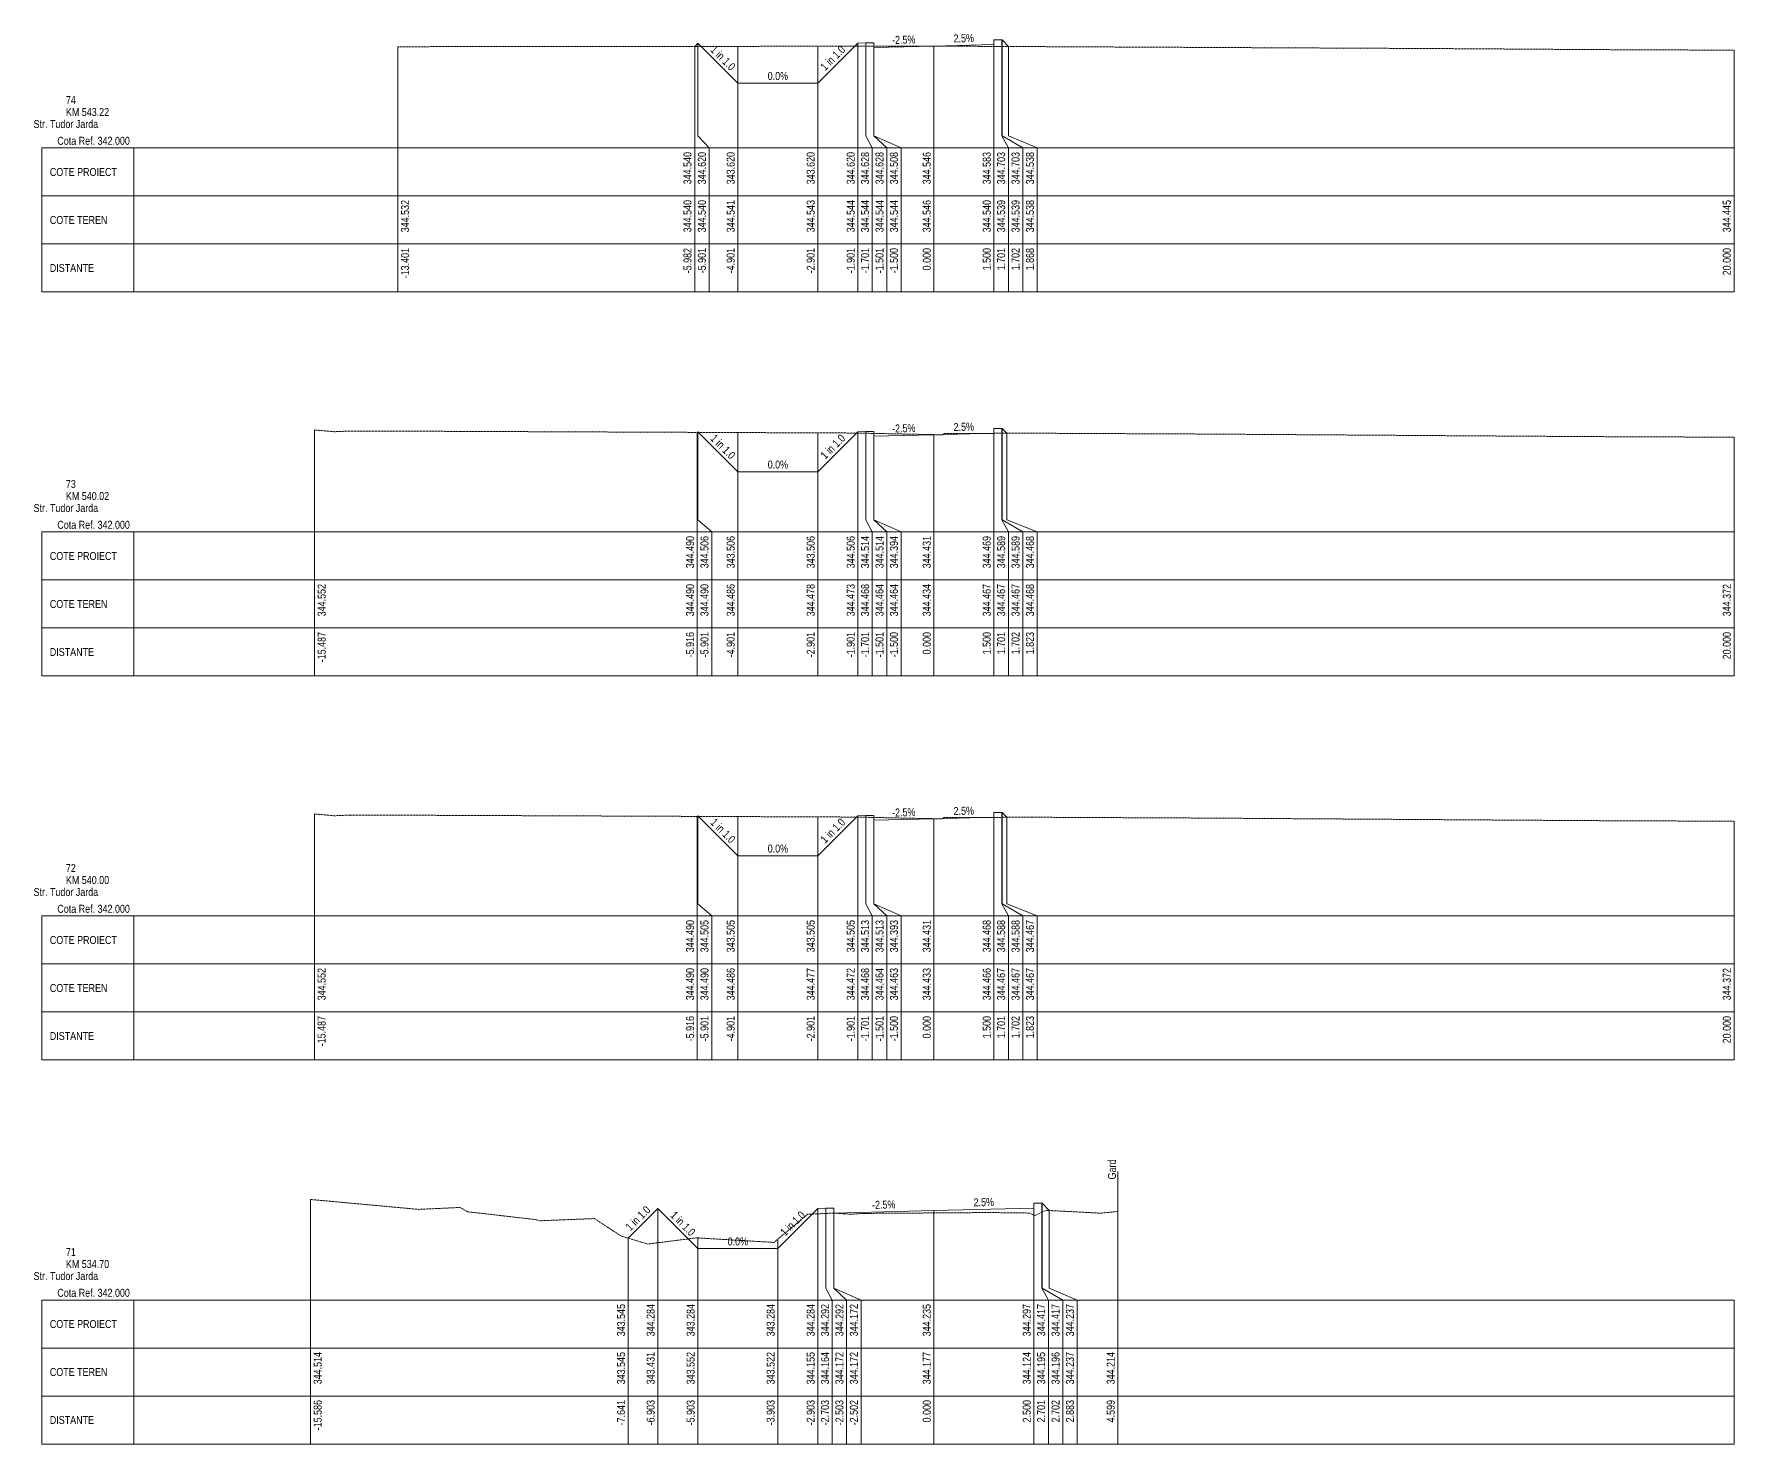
# Paper-space layout 'Str. Tudor Jarda-XS-1' of a CAD drawing. Extents: x 5 to 860, y 10 to 5944.
# Drawn here: x 435 to 860, y 778 to 1130.5 of the extents above; entities that cross this region are included whole.
import ezdxf
from ezdxf.enums import TextEntityAlignment as Align

# ---------------------------------------------------------------- set-up
doc = ezdxf.new("R2010")
doc.units = 0
doc.linetypes.add('DASHED2', pattern=[0.375, 0.25, -0.125])
doc.layers.add('ARD-No Plot', color=1, linetype='Continuous', lineweight=0, plot=False)
for name, color, linetype, lineweight in [('DESIGN-TEXT', 7, 'Continuous', 0), ('EXISTING-TEXT', 7, 'Continuous', 0), ('LINES', 7, 'Continuous', 0), ('Text', 7, 'Continuous', 0), ('X-RL', 7, 'Continuous', 0), ('XPLOT-DESIGN', 5, 'Continuous', 0), ('XPLOT-EXISTING', 3, 'DASHED2', 0), ('XPLOT-GRADE', 7, 'Continuous', 0), ('XPLOT-KM', 7, 'Continuous', 0), ('XPLOT-TITLE', 7, 'Continuous', 0)]:
    doc.layers.add(name, color=color, linetype=linetype, lineweight=lineweight)
doc.styles.add('Arial', font='arial.ttf', dxfattribs={"width": 0.8})

psp = doc.layouts.new('Str. Tudor Jarda-XS-1')

# ---------------------------------------------------------------- linework, layer by layer
at = {"layer": 'LINES'}
for p, q in [((525.992, 1105), (525.992, 1127.324)), ((525.992, 1105), (525.992, 1127.324)), ((600.185, 1105), (600.185, 1127.399)), ((600.185, 1105), (600.185, 1127.399)), ((600.185, 1105), (600.185, 1127.399)), ((600.99, 1105), (600.99, 1128.204)), ((600.99, 1105), (600.99, 1128.204)), ((600.99, 1105), (600.99, 1128.204)), ((610.99, 1105), (610.99, 1127.41)), ((610.99, 1105), (610.99, 1127.41)), ((610.99, 1105), (610.99, 1127.41)), ((630.99, 1105), (630.99, 1127.43)), ((630.99, 1105), (630.99, 1127.43)), ((630.99, 1105), (630.99, 1127.43)), ((640.99, 1105), (640.99, 1128.204)), ((640.99, 1105), (640.99, 1128.204)), ((640.99, 1105), (640.99, 1128.204)), ((642.99, 1105), (642.99, 1128.284)), ((642.99, 1105), (642.99, 1128.284)), ((642.99, 1105), (642.99, 1128.284)), ((644.99, 1105), (644.99, 1128.284)), ((644.99, 1105), (644.99, 1128.284)), ((644.99, 1105), (644.99, 1128.284)), ((645, 1105), (645, 1127.444)), ((645, 1105), (645, 1127.444)), ((645, 1105), (645, 1127.444)), ((660, 1105), (660, 1127.459)), ((660, 1105), (660, 1127.459)), ((660, 1105), (660, 1127.459)), ((675, 1105), (675, 1127.834)), ((675, 1105), (675, 1127.834)), ((675, 1105), (675, 1127.834)), ((677.01, 1105), (677.01, 1129.034)), ((677.01, 1105), (677.01, 1129.034)), ((677.01, 1105), (677.01, 1129.034)), ((677.02, 1105), (677.02, 1129.034)), ((677.02, 1105), (677.02, 1129.034)), ((677.02, 1105), (677.02, 1129.034)), ((678.677, 1105), (678.677, 1127.377)), ((678.677, 1105), (678.677, 1127.377)), ((678.677, 1105), (678.677, 1127.377)), ((860, 1105), (860, 1126.451)), ((860, 1105), (860, 1126.451)), ((525.992, 1102), (525.992, 1105)), ((525.992, 1102), (525.992, 1105)), ((600.185, 1102), (600.185, 1105)), ((600.185, 1102), (600.185, 1105)), ((600.185, 1102), (600.185, 1105)), ((603.785, 1102), (600.99, 1105)), ((603.785, 1102), (600.99, 1105)), ((603.785, 1102), (600.99, 1105)), ((610.99, 1102), (610.99, 1105)), ((610.99, 1102), (610.99, 1105)), ((610.99, 1102), (610.99, 1105)), ((630.99, 1102), (630.99, 1105)), ((630.99, 1102), (630.99, 1105)), ((630.99, 1102), (630.99, 1105)), ((640.99, 1102), (640.99, 1105)), ((640.99, 1102), (640.99, 1105)), ((640.99, 1102), (640.99, 1105)), ((644.59, 1102), (642.99, 1105)), ((644.59, 1102), (642.99, 1105)), ((644.59, 1102), (642.99, 1105)), ((648.19, 1102), (644.99, 1105)), ((648.19, 1102), (644.99, 1105)), ((648.19, 1102), (644.99, 1105)), ((651.79, 1102), (645, 1105)), ((651.79, 1102), (645, 1105)), ((651.79, 1102), (645, 1105)), ((660, 1102), (660, 1105)), ((660, 1102), (660, 1105)), ((660, 1102), (660, 1105)), ((675, 1102), (675, 1105)), ((675, 1102), (675, 1105)), ((675, 1102), (675, 1105)), ((678.6, 1102), (677.01, 1105)), ((678.6, 1102), (677.01, 1105)), ((678.6, 1102), (677.01, 1105)), ((682.2, 1102), (677.02, 1105)), ((682.2, 1102), (677.02, 1105)), ((682.2, 1102), (677.02, 1105)), ((685.8, 1102), (678.677, 1105)), ((685.8, 1102), (678.677, 1105)), ((685.8, 1102), (678.677, 1105)), ((860, 1102), (860, 1105)), ((860, 1102), (860, 1105)), ((436.982, 1090), (436.982, 1102)), ((436.982, 1102), (460, 1102)), ((460, 1066), (460, 1102)), ((460, 1102), (860, 1102)), ((525.992, 1066), (525.992, 1102)), ((525.992, 1066), (525.992, 1102)), ((600.185, 1066), (600.185, 1102)), ((600.185, 1066), (600.185, 1102)), ((600.185, 1066), (600.185, 1102)), ((603.785, 1066), (603.785, 1102)), ((603.785, 1066), (603.785, 1102)), ((603.785, 1066), (603.785, 1102)), ((610.99, 1066), (610.99, 1102)), ((610.99, 1066), (610.99, 1102)), ((610.99, 1066), (610.99, 1102)), ((630.99, 1066), (630.99, 1102)), ((630.99, 1066), (630.99, 1102)), ((630.99, 1066), (630.99, 1102)), ((640.99, 1066), (640.99, 1102)), ((640.99, 1066), (640.99, 1102)), ((640.99, 1066), (640.99, 1102)), ((644.59, 1066), (644.59, 1102)), ((644.59, 1066), (644.59, 1102)), ((644.59, 1066), (644.59, 1102)), ((648.19, 1066), (648.19, 1102)), ((648.19, 1066), (648.19, 1102)), ((648.19, 1066), (648.19, 1102)), ((651.79, 1066), (651.79, 1102)), ((651.79, 1066), (651.79, 1102)), ((651.79, 1066), (651.79, 1102)), ((660, 1066), (660, 1102)), ((660, 1066), (660, 1102)), ((660, 1066), (660, 1102)), ((675, 1066), (675, 1102)), ((675, 1066), (675, 1102)), ((675, 1066), (675, 1102)), ((678.6, 1066), (678.6, 1102)), ((678.6, 1066), (678.6, 1102)), ((678.6, 1066), (678.6, 1102)), ((682.2, 1066), (682.2, 1102)), ((682.2, 1066), (682.2, 1102)), ((682.2, 1066), (682.2, 1102)), ((685.8, 1066), (685.8, 1102)), ((685.8, 1066), (685.8, 1102)), ((685.8, 1066), (685.8, 1102)), ((860, 1066), (860, 1102)), ((860, 1066), (860, 1102)), ((860, 1066), (860, 1102)), ((436.982, 1078), (436.982, 1090)), ((436.982, 1090), (460, 1090)), ((460, 1090), (436.982, 1090)), ((460, 1090), (860, 1090)), ((436.982, 1066), (436.982, 1078)), ((436.982, 1078), (460, 1078)), ((460, 1078), (436.982, 1078)), ((460, 1078), (860, 1078)), ((460, 1066), (436.982, 1066)), ((460, 1066), (860, 1066)), ((505.134, 1009), (505.134, 1031.518)), ((505.134, 1009), (505.134, 1031.518)), ((600.836, 1009), (600.836, 1030.905)), ((600.836, 1009), (600.836, 1030.905)), ((600.836, 1009), (600.836, 1030.905)), ((600.99, 1009), (600.99, 1031.059)), ((600.99, 1009), (600.99, 1031.059)), ((600.99, 1009), (600.99, 1031.059)), ((610.99, 1009), (610.99, 1030.862)), ((610.99, 1009), (610.99, 1030.862)), ((610.99, 1009), (610.99, 1030.862)), ((630.99, 1009), (630.99, 1030.779)), ((630.99, 1009), (630.99, 1030.779)), ((630.99, 1009), (630.99, 1030.779)), ((640.99, 1009), (640.99, 1031.059)), ((640.99, 1009), (640.99, 1031.059)), ((640.99, 1009), (640.99, 1031.059)), ((642.99, 1009), (642.99, 1031.139)), ((642.99, 1009), (642.99, 1031.139)), ((642.99, 1009), (642.99, 1031.139)), ((644.99, 1009), (644.99, 1031.139)), ((644.99, 1009), (644.99, 1031.139)), ((644.99, 1009), (644.99, 1031.139)), ((645, 1009), (645, 1030.644)), ((645, 1009), (645, 1030.644)), ((645, 1009), (645, 1030.644)), ((660, 1009), (660, 1030.337)), ((660, 1009), (660, 1030.337)), ((660, 1009), (660, 1030.337)), ((675, 1009), (675, 1030.689)), ((675, 1009), (675, 1030.689)), ((675, 1009), (675, 1030.689)), ((677.01, 1009), (677.01, 1031.889)), ((677.01, 1009), (677.01, 1031.889)), ((677.01, 1009), (677.01, 1031.889)), ((677.02, 1009), (677.02, 1031.889)), ((677.02, 1009), (677.02, 1031.889)), ((677.02, 1009), (677.02, 1031.889)), ((678.232, 1009), (678.232, 1030.677)), ((678.232, 1009), (678.232, 1030.677)), ((678.232, 1009), (678.232, 1030.677)), ((860, 1009), (860, 1029.718)), ((860, 1009), (860, 1029.718)), ((505.134, 1006), (505.134, 1009)), ((505.134, 1006), (505.134, 1009)), ((600.836, 1006), (600.836, 1009)), ((600.836, 1006), (600.836, 1009)), ((600.836, 1006), (600.836, 1009)), ((604.436, 1006), (600.99, 1009)), ((604.436, 1006), (600.99, 1009)), ((604.436, 1006), (600.99, 1009)), ((610.99, 1006), (610.99, 1009)), ((610.99, 1006), (610.99, 1009)), ((610.99, 1006), (610.99, 1009)), ((630.99, 1006), (630.99, 1009)), ((630.99, 1006), (630.99, 1009)), ((630.99, 1006), (630.99, 1009)), ((640.99, 1006), (640.99, 1009)), ((640.99, 1006), (640.99, 1009)), ((640.99, 1006), (640.99, 1009)), ((644.59, 1006), (642.99, 1009)), ((644.59, 1006), (642.99, 1009)), ((644.59, 1006), (642.99, 1009)), ((648.19, 1006), (644.99, 1009)), ((648.19, 1006), (644.99, 1009)), ((648.19, 1006), (644.99, 1009)), ((651.79, 1006), (645, 1009)), ((651.79, 1006), (645, 1009)), ((651.79, 1006), (645, 1009)), ((660, 1006), (660, 1009)), ((660, 1006), (660, 1009)), ((660, 1006), (660, 1009)), ((675, 1006), (675, 1009)), ((675, 1006), (675, 1009)), ((675, 1006), (675, 1009)), ((678.6, 1006), (677.01, 1009)), ((678.6, 1006), (677.01, 1009)), ((678.6, 1006), (677.01, 1009)), ((682.2, 1006), (677.02, 1009)), ((682.2, 1006), (677.02, 1009)), ((682.2, 1006), (677.02, 1009)), ((685.8, 1006), (678.232, 1009)), ((685.8, 1006), (678.232, 1009)), ((685.8, 1006), (678.232, 1009)), ((860, 1006), (860, 1009)), ((860, 1006), (860, 1009)), ((436.982, 994), (436.982, 1006)), ((436.982, 1006), (460, 1006)), ((460, 970), (460, 1006)), ((460, 1006), (860, 1006)), ((505.134, 970), (505.134, 1006)), ((505.134, 970), (505.134, 1006)), ((600.836, 970), (600.836, 1006)), ((600.836, 970), (600.836, 1006)), ((600.836, 970), (600.836, 1006)), ((604.436, 970), (604.436, 1006)), ((604.436, 970), (604.436, 1006)), ((604.436, 970), (604.436, 1006)), ((610.99, 970), (610.99, 1006)), ((610.99, 970), (610.99, 1006)), ((610.99, 970), (610.99, 1006)), ((630.99, 970), (630.99, 1006)), ((630.99, 970), (630.99, 1006)), ((630.99, 970), (630.99, 1006)), ((640.99, 970), (640.99, 1006)), ((640.99, 970), (640.99, 1006)), ((640.99, 970), (640.99, 1006)), ((644.59, 970), (644.59, 1006)), ((644.59, 970), (644.59, 1006)), ((644.59, 970), (644.59, 1006)), ((648.19, 970), (648.19, 1006)), ((648.19, 970), (648.19, 1006)), ((648.19, 970), (648.19, 1006)), ((651.79, 970), (651.79, 1006)), ((651.79, 970), (651.79, 1006)), ((651.79, 970), (651.79, 1006)), ((660, 970), (660, 1006)), ((660, 970), (660, 1006)), ((660, 970), (660, 1006)), ((675, 970), (675, 1006)), ((675, 970), (675, 1006)), ((675, 970), (675, 1006)), ((678.6, 970), (678.6, 1006)), ((678.6, 970), (678.6, 1006)), ((678.6, 970), (678.6, 1006)), ((682.2, 970), (682.2, 1006)), ((682.2, 970), (682.2, 1006)), ((682.2, 970), (682.2, 1006)), ((685.8, 970), (685.8, 1006)), ((685.8, 970), (685.8, 1006)), ((685.8, 970), (685.8, 1006)), ((860, 970), (860, 1006)), ((860, 970), (860, 1006)), ((860, 970), (860, 1006)), ((436.982, 982), (436.982, 994)), ((436.982, 994), (460, 994)), ((460, 994), (436.982, 994)), ((460, 994), (860, 994)), ((436.982, 970), (436.982, 982)), ((436.982, 982), (460, 982)), ((460, 982), (436.982, 982)), ((460, 982), (860, 982)), ((460, 970), (436.982, 970)), ((460, 970), (860, 970)), ((505.13, 913), (505.13, 935.517)), ((505.13, 913), (505.13, 935.517)), ((600.99, 913), (600.99, 935.051)), ((600.99, 913), (600.99, 935.051)), ((600.99, 913), (600.99, 935.051)), ((640.99, 913), (640.99, 935.051)), ((640.99, 913), (640.99, 935.051)), ((640.99, 913), (640.99, 935.051)), ((642.99, 913), (642.99, 935.131)), ((642.99, 913), (642.99, 935.131)), ((642.99, 913), (642.99, 935.131)), ((644.99, 913), (644.99, 935.131)), ((644.99, 913), (644.99, 935.131)), ((644.99, 913), (644.99, 935.131)), ((677.01, 913), (677.01, 935.881)), ((677.01, 913), (677.01, 935.881)), ((677.01, 913), (677.01, 935.881)), ((677.02, 913), (677.02, 935.881)), ((677.02, 913), (677.02, 935.881)), ((677.02, 913), (677.02, 935.881)), ((600.838, 913), (600.838, 934.899)), ((600.838, 913), (600.838, 934.899)), ((600.838, 913), (600.838, 934.899)), ((610.99, 913), (610.99, 934.857)), ((610.99, 913), (610.99, 934.857)), ((610.99, 913), (610.99, 934.857)), ((630.99, 913), (630.99, 934.773)), ((630.99, 913), (630.99, 934.773)), ((630.99, 913), (630.99, 934.773)), ((645, 913), (645, 934.635)), ((645, 913), (645, 934.635)), ((645, 913), (645, 934.635)), ((660, 913), (660, 934.328)), ((660, 913), (660, 934.328)), ((660, 913), (660, 934.328)), ((675, 913), (675, 934.681)), ((675, 913), (675, 934.681)), ((675, 913), (675, 934.681)), ((678.23, 913), (678.23, 934.671)), ((678.23, 913), (678.23, 934.671)), ((678.23, 913), (678.23, 934.671)), ((860, 913), (860, 933.72)), ((860, 913), (860, 933.72)), ((436.982, 898), (436.982, 910)), ((436.982, 910), (460, 910)), ((460, 874), (460, 910)), ((460, 910), (860, 910)), ((505.13, 910), (505.13, 913)), ((505.13, 910), (505.13, 913)), ((505.13, 874), (505.13, 910)), ((505.13, 874), (505.13, 910)), ((600.838, 910), (600.838, 913)), ((600.838, 910), (600.838, 913)), ((600.838, 910), (600.838, 913)), ((600.838, 874), (600.838, 910)), ((600.838, 874), (600.838, 910)), ((600.838, 874), (600.838, 910)), ((604.438, 910), (600.99, 913)), ((604.438, 910), (600.99, 913)), ((604.438, 910), (600.99, 913)), ((604.438, 874), (604.438, 910)), ((604.438, 874), (604.438, 910)), ((604.438, 874), (604.438, 910)), ((610.99, 910), (610.99, 913)), ((610.99, 910), (610.99, 913)), ((610.99, 910), (610.99, 913)), ((610.99, 874), (610.99, 910)), ((610.99, 874), (610.99, 910)), ((610.99, 874), (610.99, 910)), ((630.99, 910), (630.99, 913)), ((630.99, 910), (630.99, 913)), ((630.99, 910), (630.99, 913)), ((630.99, 874), (630.99, 910)), ((630.99, 874), (630.99, 910)), ((630.99, 874), (630.99, 910)), ((640.99, 910), (640.99, 913)), ((640.99, 910), (640.99, 913)), ((640.99, 910), (640.99, 913)), ((640.99, 874), (640.99, 910)), ((640.99, 874), (640.99, 910)), ((640.99, 874), (640.99, 910)), ((644.59, 910), (642.99, 913)), ((644.59, 910), (642.99, 913)), ((644.59, 910), (642.99, 913)), ((644.59, 874), (644.59, 910)), ((644.59, 874), (644.59, 910)), ((644.59, 874), (644.59, 910)), ((648.19, 910), (644.99, 913)), ((648.19, 910), (644.99, 913)), ((648.19, 910), (644.99, 913)), ((651.79, 910), (645, 913)), ((651.79, 910), (645, 913)), ((651.79, 910), (645, 913)), ((648.19, 874), (648.19, 910)), ((648.19, 874), (648.19, 910)), ((648.19, 874), (648.19, 910)), ((651.79, 874), (651.79, 910)), ((651.79, 874), (651.79, 910)), ((651.79, 874), (651.79, 910)), ((660, 910), (660, 913)), ((660, 910), (660, 913)), ((660, 910), (660, 913)), ((660, 874), (660, 910)), ((660, 874), (660, 910)), ((660, 874), (660, 910)), ((675, 910), (675, 913)), ((675, 910), (675, 913)), ((675, 910), (675, 913)), ((675, 874), (675, 910)), ((675, 874), (675, 910)), ((675, 874), (675, 910)), ((678.6, 910), (677.01, 913)), ((678.6, 910), (677.01, 913)), ((678.6, 910), (677.01, 913)), ((682.2, 910), (677.02, 913)), ((682.2, 910), (677.02, 913)), ((682.2, 910), (677.02, 913)), ((685.8, 910), (678.23, 913)), ((685.8, 910), (678.23, 913)), ((685.8, 910), (678.23, 913)), ((678.6, 874), (678.6, 910)), ((678.6, 874), (678.6, 910)), ((678.6, 874), (678.6, 910)), ((682.2, 874), (682.2, 910)), ((682.2, 874), (682.2, 910)), ((682.2, 874), (682.2, 910)), ((685.8, 874), (685.8, 910)), ((685.8, 874), (685.8, 910)), ((685.8, 874), (685.8, 910)), ((860, 910), (860, 913)), ((860, 910), (860, 913)), ((860, 874), (860, 910)), ((860, 874), (860, 910)), ((860, 874), (860, 910)), ((436.982, 886), (436.982, 898)), ((436.982, 898), (460, 898)), ((460, 898), (436.982, 898)), ((460, 898), (860, 898)), ((436.982, 874), (436.982, 886)), ((436.982, 886), (460, 886)), ((460, 886), (436.982, 886)), ((460, 886), (860, 886)), ((460, 874), (436.982, 874)), ((460, 874), (860, 874)), ((705.99, 846.139), (705.99, 826.139)), ((504.142, 817), (504.142, 839.136)), ((504.142, 817), (504.142, 839.136)), ((687.01, 817), (687.01, 838.171)), ((687.01, 817), (687.01, 838.171)), ((687.01, 817), (687.01, 838.171)), ((687.02, 817), (687.02, 838.172)), ((687.02, 817), (687.02, 838.172)), ((687.02, 817), (687.02, 838.172)), ((590.974, 817), (590.974, 836.841)), ((590.974, 817), (590.974, 836.841)), ((590.974, 817), (590.974, 836.841)), ((630.974, 817), (630.974, 836.841)), ((630.974, 817), (630.974, 836.841)), ((630.974, 817), (630.974, 836.841)), ((632.967, 817), (632.967, 836.921)), ((632.967, 817), (632.967, 836.921)), ((632.967, 817), (632.967, 836.921)), ((634.967, 817), (634.967, 836.921)), ((634.967, 817), (634.967, 836.921)), ((634.967, 817), (634.967, 836.921)), ((634.977, 817), (634.977, 835.724)), ((634.977, 817), (634.977, 835.724)), ((634.977, 817), (634.977, 835.724)), ((660, 817), (660, 836.346)), ((660, 817), (660, 836.346)), ((660, 817), (660, 836.346)), ((685, 817), (685, 836.971)), ((685, 817), (685, 836.971)), ((685, 817), (685, 836.971)), ((688.825, 817), (688.825, 836.366)), ((688.825, 817), (688.825, 836.366)), ((688.825, 817), (688.825, 836.366)), ((705.99, 817), (705.99, 836.139)), ((705.99, 817), (705.99, 836.139)), ((583.586, 817), (583.586, 829.453)), ((583.586, 817), (583.586, 829.453)), ((583.586, 817), (583.586, 829.453)), ((600.974, 817), (600.974, 829.521)), ((600.974, 817), (600.974, 829.521)), ((600.974, 817), (600.974, 829.521)), ((620.974, 817), (620.974, 829.218)), ((620.974, 817), (620.974, 829.218)), ((620.974, 817), (620.974, 829.218)), ((504.142, 814), (504.142, 817)), ((504.142, 814), (504.142, 817)), ((583.586, 814), (583.586, 817)), ((583.586, 814), (583.586, 817)), ((583.586, 814), (583.586, 817)), ((590.974, 814), (590.974, 817)), ((590.974, 814), (590.974, 817)), ((590.974, 814), (590.974, 817)), ((600.974, 814), (600.974, 817)), ((600.974, 814), (600.974, 817)), ((600.974, 814), (600.974, 817)), ((620.974, 814), (620.974, 817)), ((620.974, 814), (620.974, 817)), ((620.974, 814), (620.974, 817)), ((630.974, 814), (630.974, 817)), ((630.974, 814), (630.974, 817)), ((630.974, 814), (630.974, 817)), ((634.574, 814), (632.967, 817)), ((634.574, 814), (632.967, 817)), ((634.574, 814), (632.967, 817)), ((638.174, 814), (634.967, 817)), ((638.174, 814), (634.967, 817)), ((638.174, 814), (634.967, 817)), ((641.774, 814), (634.977, 817)), ((641.774, 814), (634.977, 817)), ((641.774, 814), (634.977, 817)), ((660, 814), (660, 817)), ((660, 814), (660, 817)), ((660, 814), (660, 817)), ((685, 814), (685, 817)), ((685, 814), (685, 817)), ((685, 814), (685, 817)), ((688.6, 814), (687.01, 817)), ((688.6, 814), (687.01, 817)), ((688.6, 814), (687.01, 817)), ((692.2, 814), (687.02, 817)), ((692.2, 814), (687.02, 817)), ((692.2, 814), (687.02, 817)), ((695.8, 814), (688.825, 817)), ((695.8, 814), (688.825, 817)), ((695.8, 814), (688.825, 817)), ((705.99, 814), (705.99, 817)), ((705.99, 814), (705.99, 817)), ((436.982, 802), (436.982, 814)), ((436.982, 814), (460, 814)), ((460, 778), (460, 814)), ((460, 814), (860, 814)), ((504.142, 778), (504.142, 814)), ((504.142, 778), (504.142, 814)), ((583.586, 778), (583.586, 814)), ((583.586, 778), (583.586, 814)), ((583.586, 778), (583.586, 814)), ((590.974, 778), (590.974, 814)), ((590.974, 778), (590.974, 814)), ((590.974, 778), (590.974, 814)), ((600.974, 778), (600.974, 814)), ((600.974, 778), (600.974, 814)), ((600.974, 778), (600.974, 814)), ((620.974, 778), (620.974, 814)), ((620.974, 778), (620.974, 814)), ((620.974, 778), (620.974, 814)), ((630.974, 778), (630.974, 814)), ((630.974, 778), (630.974, 814)), ((630.974, 778), (630.974, 814)), ((634.574, 778), (634.574, 814)), ((634.574, 778), (634.574, 814)), ((634.574, 778), (634.574, 814)), ((638.174, 778), (638.174, 814)), ((638.174, 778), (638.174, 814)), ((638.174, 778), (638.174, 814)), ((641.774, 778), (641.774, 814)), ((641.774, 778), (641.774, 814)), ((641.774, 778), (641.774, 814)), ((660, 778), (660, 814)), ((660, 778), (660, 814)), ((660, 778), (660, 814)), ((685, 778), (685, 814)), ((685, 778), (685, 814)), ((685, 778), (685, 814)), ((688.6, 778), (688.6, 814)), ((688.6, 778), (688.6, 814)), ((688.6, 778), (688.6, 814)), ((692.2, 778), (692.2, 814)), ((692.2, 778), (692.2, 814)), ((692.2, 778), (692.2, 814)), ((695.8, 778), (695.8, 814)), ((695.8, 778), (695.8, 814)), ((695.8, 778), (695.8, 814)), ((705.99, 778), (705.99, 814)), ((705.99, 778), (705.99, 814)), ((860, 778), (860, 814)), ((436.982, 790), (436.982, 802)), ((436.982, 802), (460, 802)), ((460, 802), (436.982, 802)), ((460, 802), (860, 802)), ((436.982, 778), (436.982, 790)), ((436.982, 790), (460, 790)), ((460, 790), (436.982, 790)), ((460, 790), (860, 790)), ((460, 778), (436.982, 778)), ((460, 778), (860, 778))]:
    psp.add_line(p, q, dxfattribs=at)
at = {"layer": 'XPLOT-DESIGN'}
for p, q in [((600.185, 1127.399), (600.99, 1128.204)), ((600.99, 1128.204), (610.99, 1118.204)), ((630.99, 1118.204), (640.99, 1128.204)), ((640.99, 1128.204), (642.99, 1128.284)), ((642.99, 1128.284), (644.99, 1128.284)), ((644.99, 1128.284), (645, 1127.084)), ((645, 1127.084), (660, 1127.459)), ((660, 1127.459), (675, 1127.834)), ((675, 1127.834), (675.01, 1129.034)), ((675.01, 1129.034), (677.01, 1129.034)), ((677.01, 1129.034), (677.02, 1129.034)), ((677.02, 1129.034), (678.677, 1127.377)), ((610.99, 1118.204), (630.99, 1118.204)), ((600.836, 1030.905), (600.99, 1031.059)), ((600.99, 1031.059), (610.99, 1021.059)), ((630.99, 1021.059), (640.99, 1031.059)), ((640.99, 1031.059), (642.99, 1031.139)), ((642.99, 1031.139), (644.99, 1031.139)), ((644.99, 1031.139), (645, 1029.939)), ((645, 1029.939), (660, 1030.314)), ((660, 1030.314), (675, 1030.689)), ((675, 1030.689), (675.01, 1031.889)), ((675.01, 1031.889), (677.01, 1031.889)), ((677.01, 1031.889), (677.02, 1031.889)), ((677.02, 1031.889), (678.232, 1030.677)), ((610.99, 1021.059), (630.99, 1021.059)), ((600.838, 934.899), (600.99, 935.051)), ((600.99, 935.051), (610.99, 925.051)), ((630.99, 925.051), (640.99, 935.051)), ((640.99, 935.051), (642.99, 935.131)), ((642.99, 935.131), (644.99, 935.131)), ((644.99, 935.131), (645, 933.931)), ((675, 934.681), (675.01, 935.881)), ((675.01, 935.881), (677.01, 935.881)), ((677.01, 935.881), (677.02, 935.881)), ((677.02, 935.881), (678.23, 934.671)), ((645, 933.931), (660, 934.306)), ((660, 934.306), (675, 934.681)), ((610.99, 925.051), (630.99, 925.051)), ((685, 836.971), (685.01, 838.171)), ((685.01, 838.171), (687.01, 838.171)), ((687.01, 838.171), (687.02, 838.172)), ((687.02, 838.172), (688.825, 836.366)), ((583.586, 829.453), (590.974, 836.841)), ((590.974, 836.841), (600.974, 826.841)), ((620.974, 826.841), (630.974, 836.841)), ((630.974, 836.841), (632.967, 836.921)), ((632.967, 836.921), (634.967, 836.921)), ((634.967, 836.921), (634.977, 835.721)), ((634.977, 835.721), (660, 836.346)), ((660, 836.346), (685, 836.971)), ((600.974, 826.841), (620.974, 826.841))]:
    psp.add_line(p, q, dxfattribs=at)
at = {"layer": 'XPLOT-EXISTING'}
for p, q in [((525.992, 1127.324), (600.185, 1127.399)), ((600.185, 1127.399), (600.99, 1127.4)), ((600.99, 1127.4), (610.99, 1127.41)), ((610.99, 1127.41), (630.99, 1127.43)), ((630.99, 1127.43), (640.99, 1127.44)), ((640.99, 1127.44), (642.99, 1127.442)), ((642.99, 1127.442), (644.99, 1127.444)), ((644.99, 1127.444), (645, 1127.444)), ((645, 1127.444), (660, 1127.459)), ((660, 1127.459), (660, 1127.459)), ((660, 1127.459), (660, 1127.459)), ((660, 1127.459), (666.356, 1127.432)), ((666.356, 1127.432), (666.967, 1127.42)), ((666.967, 1127.42), (666.98, 1127.429)), ((666.98, 1127.429), (667.59, 1127.431)), ((667.59, 1127.431), (675, 1127.395)), ((675, 1127.395), (677.01, 1127.385)), ((677.01, 1127.385), (677.02, 1127.385)), ((677.02, 1127.385), (678.677, 1127.377)), ((678.677, 1127.377), (787.497, 1126.848)), ((787.497, 1126.848), (824.977, 1126.598)), ((824.977, 1126.598), (860, 1126.451)), ((860, 1126.451), (860, 1126.451)), ((505.134, 1031.518), (510.071, 1031.065)), ((510.071, 1031.065), (513.815, 1031.242)), ((513.815, 1031.242), (541.73, 1031.153)), ((541.73, 1031.153), (600.836, 1030.905)), ((600.836, 1030.905), (600.99, 1030.904)), ((600.99, 1030.904), (610.99, 1030.862)), ((610.99, 1030.862), (630.99, 1030.779)), ((630.99, 1030.779), (640.302, 1030.74)), ((640.302, 1030.74), (640.99, 1030.726)), ((640.99, 1030.726), (642.99, 1030.685)), ((642.99, 1030.685), (644.99, 1030.644)), ((644.99, 1030.644), (645, 1030.644)), ((645, 1030.644), (660, 1030.337)), ((660, 1030.337), (660, 1030.337)), ((660, 1030.337), (662.104, 1030.294)), ((662.104, 1030.294), (662.535, 1030.623)), ((662.535, 1030.623), (675, 1030.666)), ((675, 1030.666), (677.01, 1030.673)), ((677.01, 1030.673), (677.02, 1030.673)), ((677.02, 1030.673), (678.232, 1030.677)), ((678.232, 1030.677), (684.314, 1030.698)), ((684.314, 1030.698), (726.687, 1030.492)), ((726.687, 1030.492), (822.152, 1029.855)), ((822.152, 1029.855), (849.524, 1029.741)), ((849.524, 1029.741), (860, 1029.718)), ((860, 1029.718), (860, 1029.718)), ((505.13, 935.517), (510.162, 935.055)), ((510.162, 935.055), (513.977, 935.235)), ((513.977, 935.235), (542.428, 935.144)), ((542.428, 935.144), (600.838, 934.899)), ((600.838, 934.899), (600.99, 934.899)), ((600.99, 934.899), (610.99, 934.857)), ((610.99, 934.857), (630.99, 934.773)), ((630.99, 934.773), (640.116, 934.735)), ((640.116, 934.735), (640.99, 934.717)), ((640.99, 934.717), (642.99, 934.676)), ((642.99, 934.676), (644.99, 934.635)), ((644.99, 934.635), (645, 934.635)), ((645, 934.635), (660, 934.328)), ((660, 934.328), (660, 934.328)), ((660, 934.328), (662.07, 934.286)), ((662.07, 934.286), (662.503, 934.617)), ((662.503, 934.617), (675, 934.66)), ((675, 934.66), (677.01, 934.667)), ((677.01, 934.667), (677.02, 934.667)), ((677.02, 934.667), (678.23, 934.671)), ((678.23, 934.671), (684.433, 934.693)), ((684.433, 934.693), (726.253, 934.489)), ((726.253, 934.489), (822.132, 933.85)), ((822.132, 933.85), (846.107, 933.749)), ((846.107, 933.749), (860, 933.72)), ((860, 933.72), (860, 933.72)), ((504.142, 839.136), (531.186, 836.651)), ((531.186, 836.651), (541.555, 837.141)), ((541.555, 837.141), (543.373, 836.069)), ((543.373, 836.069), (560.403, 834.102)), ((560.403, 834.102), (561.399, 833.808)), ((561.399, 833.808), (575.133, 834.353)), ((575.133, 834.353), (581.729, 830.016)), ((620.974, 829.218), (628.419, 835.432)), ((628.419, 835.432), (630.974, 835.547)), ((630.974, 835.547), (632.967, 835.637)), ((632.967, 835.637), (634.952, 835.726)), ((634.952, 835.726), (634.967, 835.725)), ((634.967, 835.725), (634.977, 835.724)), ((634.977, 835.724), (639.263, 835.452)), ((639.263, 835.452), (642.352, 835.649)), ((642.352, 835.649), (660, 835.769)), ((660, 835.769), (674.005, 835.864)), ((660, 835.769), (660, 835.769)), ((674.005, 835.864), (683.93, 835.74)), ((683.93, 835.74), (685, 835.24)), ((685, 835.24), (685.251, 835.123)), ((685.251, 835.123), (687.01, 835.952)), ((687.01, 835.952), (687.02, 835.956)), ((687.02, 835.956), (687.815, 836.33)), ((687.815, 836.33), (688.27, 836.393)), ((688.27, 836.393), (688.825, 836.366)), ((688.825, 836.366), (691.804, 836.225)), ((691.804, 836.225), (701.624, 835.705)), ((701.624, 835.705), (705.99, 836.139)), ((581.729, 830.016), (583.586, 829.453)), ((583.586, 829.453), (588.417, 827.988)), ((590.974, 828.311), (600.698, 829.538)), ((600.698, 829.538), (600.974, 829.521)), ((600.974, 829.521), (619.989, 828.395)), ((619.989, 828.395), (620.974, 829.218)), ((588.417, 827.988), (590.974, 828.311))]:
    psp.add_line(p, q, dxfattribs=at)

# ---------------------------------------------------------------- texts
at = {"layer": 'ARD-No Plot', "style": 'Arial', "width": 0.8}
for p in [(443, 1107), (443, 1011), (443, 915), (443, 819)]:
    psp.add_text('Str. Tudor Jarda', height=2, dxfattribs=at).set_placement(p, align=Align.CENTER)
at = {"layer": 'DESIGN-TEXT', "style": 'Arial', "width": 0.8}
for s, p in [('344.540', (599.385, 1101)), ('344.620', (602.985, 1101)), ('343.620', (610.19, 1101)), ('343.620', (630.19, 1101)), ('344.620', (640.19, 1101)), ('344.628', (643.79, 1101)), ('344.628', (647.39, 1101)), ('344.508', (650.99, 1101)), ('344.546', (659.2, 1101)), ('344.583', (674.2, 1101)), ('344.703', (677.8, 1101)), ('344.703', (681.4, 1101)), ('344.538', (685, 1101)), ('344.490', (600.036, 1005)), ('344.506', (603.636, 1005)), ('343.506', (610.19, 1005)), ('343.506', (630.19, 1005)), ('344.506', (640.19, 1005)), ('344.514', (643.79, 1005)), ('344.514', (647.39, 1005)), ('344.394', (650.99, 1005)), ('344.431', (659.2, 1005)), ('344.469', (674.2, 1005)), ('344.589', (677.8, 1005)), ('344.589', (681.4, 1005)), ('344.468', (685, 1005)), ('344.490', (600.038, 909)), ('344.505', (603.638, 909)), ('343.505', (610.19, 909)), ('343.505', (630.19, 909)), ('344.505', (640.19, 909)), ('344.513', (643.79, 909)), ('344.513', (647.39, 909)), ('344.393', (650.99, 909)), ('344.431', (659.2, 909)), ('344.468', (674.2, 909)), ('344.588', (677.8, 909)), ('344.588', (681.4, 909)), ('344.467', (685, 909)), ('343.545', (582.786, 813)), ('344.284', (590.174, 813)), ('343.284', (600.174, 813)), ('343.284', (620.174, 813)), ('344.284', (630.174, 813)), ('344.292', (633.774, 813)), ('344.292', (637.374, 813)), ('344.172', (640.974, 813)), ('344.235', (659.2, 813)), ('344.297', (684.2, 813)), ('344.417', (687.8, 813)), ('344.417', (691.4, 813)), ('344.237', (695, 813))]:
    psp.add_text(s, height=2, rotation=90, dxfattribs=at).set_placement(p, align=Align.RIGHT)
at = {"layer": 'EXISTING-TEXT', "style": 'Arial', "width": 0.8}
for s, p in [('344.532', (528.792, 1089)), ('344.540', (599.385, 1089)), ('344.540', (602.985, 1089)), ('344.541', (610.19, 1089)), ('344.543', (630.19, 1089)), ('344.544', (640.19, 1089)), ('344.544', (643.79, 1089)), ('344.544', (647.39, 1089)), ('344.544', (650.99, 1089)), ('344.546', (659.2, 1089)), ('344.546', (659.2, 1089)), ('344.546', (659.2, 1089)), ('344.540', (674.2, 1089)), ('344.539', (677.8, 1089)), ('344.539', (681.4, 1089)), ('344.538', (685, 1089)), ('344.445', (859.2, 1089)), ('344.445', (859.2, 1089)), ('344.552', (507.934, 993)), ('344.490', (600.036, 993)), ('344.490', (603.636, 993)), ('344.486', (610.19, 993)), ('344.478', (630.19, 993)), ('344.473', (640.19, 993)), ('344.468', (643.79, 993)), ('344.464', (647.39, 993)), ('344.464', (650.99, 993)), ('344.434', (659.2, 993)), ('344.434', (659.2, 993)), ('344.467', (674.2, 993)), ('344.467', (677.8, 993)), ('344.467', (681.4, 993)), ('344.468', (685, 993)), ('344.372', (859.2, 993)), ('344.372', (859.2, 993)), ('344.552', (507.93, 897)), ('344.490', (600.038, 897)), ('344.490', (603.638, 897)), ('344.486', (610.19, 897)), ('344.477', (630.19, 897)), ('344.472', (640.19, 897)), ('344.468', (643.79, 897)), ('344.464', (647.39, 897)), ('344.463', (650.99, 897)), ('344.433', (659.2, 897)), ('344.433', (659.2, 897)), ('344.466', (674.2, 897)), ('344.467', (677.8, 897)), ('344.467', (681.4, 897)), ('344.467', (685, 897)), ('344.372', (859.2, 897)), ('344.372', (859.2, 897)), ('344.514', (506.942, 801)), ('343.545', (582.786, 801)), ('343.431', (590.174, 801)), ('343.552', (600.174, 801)), ('343.522', (620.174, 801)), ('344.155', (630.174, 801)), ('344.164', (633.774, 801)), ('344.172', (637.374, 801)), ('344.172', (640.974, 801)), ('344.177', (659.2, 801)), ('344.177', (659.2, 801)), ('344.124', (684.2, 801)), ('344.195', (687.8, 801)), ('344.196', (691.4, 801)), ('344.237', (695, 801)), ('344.214', (705.19, 801))]:
    psp.add_text(s, height=2, rotation=90, dxfattribs=at).set_placement(p, align=Align.RIGHT)
at = {"layer": 'Text', "style": 'Arial', "width": 0.8}
for s, p in [('-13.401', (528.792, 1077)), ('-13.401', (528.792, 1077)), ('-5.982', (599.385, 1077)), ('-5.982', (599.385, 1077)), ('-5.982', (599.385, 1077)), ('-5.901', (602.985, 1077)), ('-5.901', (602.985, 1077)), ('-5.901', (602.985, 1077)), ('-4.901', (610.19, 1077)), ('-4.901', (610.19, 1077)), ('-4.901', (610.19, 1077)), ('-2.901', (630.19, 1077)), ('-2.901', (630.19, 1077)), ('-2.901', (630.19, 1077)), ('-1.901', (640.19, 1077)), ('-1.901', (640.19, 1077)), ('-1.901', (640.19, 1077)), ('-1.701', (643.79, 1077)), ('-1.701', (643.79, 1077)), ('-1.701', (643.79, 1077)), ('-1.501', (647.39, 1077)), ('-1.501', (647.39, 1077)), ('-1.501', (647.39, 1077)), ('-1.500', (650.99, 1077)), ('-1.500', (650.99, 1077)), ('-1.500', (650.99, 1077)), ('0.000', (659.2, 1077)), ('0.000', (659.2, 1077)), ('0.000', (659.2, 1077)), ('1.500', (674.2, 1077)), ('1.500', (674.2, 1077)), ('1.500', (674.2, 1077)), ('1.701', (677.8, 1077)), ('1.701', (677.8, 1077)), ('1.701', (677.8, 1077)), ('1.702', (681.4, 1077)), ('1.702', (681.4, 1077)), ('1.702', (681.4, 1077)), ('1.868', (685, 1077)), ('1.868', (685, 1077)), ('1.868', (685, 1077)), ('20.000', (859.2, 1077)), ('20.000', (859.2, 1077)), ('-15.487', (507.934, 981)), ('-15.487', (507.934, 981)), ('-5.916', (600.036, 981)), ('-5.916', (600.036, 981)), ('-5.916', (600.036, 981)), ('-5.901', (603.636, 981)), ('-5.901', (603.636, 981)), ('-5.901', (603.636, 981)), ('-4.901', (610.19, 981)), ('-4.901', (610.19, 981)), ('-4.901', (610.19, 981)), ('-2.901', (630.19, 981)), ('-2.901', (630.19, 981)), ('-2.901', (630.19, 981)), ('-1.901', (640.19, 981)), ('-1.901', (640.19, 981)), ('-1.901', (640.19, 981)), ('-1.701', (643.79, 981)), ('-1.701', (643.79, 981)), ('-1.701', (643.79, 981)), ('-1.501', (647.39, 981)), ('-1.501', (647.39, 981)), ('-1.501', (647.39, 981)), ('-1.500', (650.99, 981)), ('-1.500', (650.99, 981)), ('-1.500', (650.99, 981)), ('0.000', (659.2, 981)), ('0.000', (659.2, 981)), ('0.000', (659.2, 981)), ('1.500', (674.2, 981)), ('1.500', (674.2, 981)), ('1.500', (674.2, 981)), ('1.701', (677.8, 981)), ('1.701', (677.8, 981)), ('1.701', (677.8, 981)), ('1.702', (681.4, 981)), ('1.702', (681.4, 981)), ('1.702', (681.4, 981)), ('1.823', (685, 981)), ('1.823', (685, 981)), ('1.823', (685, 981)), ('20.000', (859.2, 981)), ('20.000', (859.2, 981)), ('-15.487', (507.93, 885)), ('-15.487', (507.93, 885)), ('-5.916', (600.038, 885)), ('-5.916', (600.038, 885)), ('-5.916', (600.038, 885)), ('-5.901', (603.638, 885)), ('-5.901', (603.638, 885)), ('-5.901', (603.638, 885)), ('-4.901', (610.19, 885)), ('-4.901', (610.19, 885)), ('-4.901', (610.19, 885)), ('-2.901', (630.19, 885)), ('-2.901', (630.19, 885)), ('-2.901', (630.19, 885)), ('-1.901', (640.19, 885)), ('-1.901', (640.19, 885)), ('-1.901', (640.19, 885)), ('-1.701', (643.79, 885)), ('-1.701', (643.79, 885)), ('-1.701', (643.79, 885)), ('-1.501', (647.39, 885)), ('-1.501', (647.39, 885)), ('-1.501', (647.39, 885)), ('-1.500', (650.99, 885)), ('-1.500', (650.99, 885)), ('-1.500', (650.99, 885)), ('0.000', (659.2, 885)), ('0.000', (659.2, 885)), ('0.000', (659.2, 885)), ('1.500', (674.2, 885)), ('1.500', (674.2, 885)), ('1.500', (674.2, 885)), ('1.701', (677.8, 885)), ('1.701', (677.8, 885)), ('1.701', (677.8, 885)), ('1.702', (681.4, 885)), ('1.702', (681.4, 885)), ('1.702', (681.4, 885)), ('1.823', (685, 885)), ('1.823', (685, 885)), ('1.823', (685, 885)), ('20.000', (859.2, 885)), ('20.000', (859.2, 885)), ('-15.586', (506.942, 789)), ('-15.586', (506.942, 789)), ('-7.641', (582.786, 789)), ('-7.641', (582.786, 789)), ('-7.641', (582.786, 789)), ('-6.903', (590.174, 789)), ('-6.903', (590.174, 789)), ('-6.903', (590.174, 789)), ('-5.903', (600.174, 789)), ('-5.903', (600.174, 789)), ('-5.903', (600.174, 789)), ('-3.903', (620.174, 789)), ('-3.903', (620.174, 789)), ('-3.903', (620.174, 789)), ('-2.903', (630.174, 789)), ('-2.903', (630.174, 789)), ('-2.903', (630.174, 789)), ('-2.703', (633.774, 789)), ('-2.703', (633.774, 789)), ('-2.703', (633.774, 789)), ('-2.503', (637.374, 789)), ('-2.503', (637.374, 789)), ('-2.503', (637.374, 789)), ('-2.502', (640.974, 789)), ('-2.502', (640.974, 789)), ('-2.502', (640.974, 789)), ('0.000', (659.2, 789)), ('0.000', (659.2, 789)), ('0.000', (659.2, 789)), ('2.500', (684.2, 789)), ('2.500', (684.2, 789)), ('2.500', (684.2, 789)), ('2.701', (687.8, 789)), ('2.701', (687.8, 789)), ('2.701', (687.8, 789)), ('2.702', (691.4, 789)), ('2.702', (691.4, 789)), ('2.702', (691.4, 789)), ('2.883', (695, 789)), ('2.883', (695, 789)), ('2.883', (695, 789)), ('4.599', (705.19, 789)), ('4.599', (705.19, 789))]:
    psp.add_text(s, height=2, rotation=90, dxfattribs=at).set_placement(p, align=Align.RIGHT)
psp.add_text('Gard', height=2, rotation=90, dxfattribs=at).set_placement((705.49, 844.139))
at = {"layer": 'X-RL', "style": 'Arial', "width": 0.8}
for p in [(459, 1102.8), (459, 1006.8), (459, 910.8), (459, 814.8)]:
    psp.add_text('Cota Ref. 342.000', height=2, dxfattribs=at).set_placement(p, align=Align.RIGHT)
at = {"layer": 'XPLOT-GRADE', "style": 'Arial', "width": 0.8}
for s, rotation, p in [('2.5%', 1.4321, (667.48, 1128.446)), ('1 in 1.0', 315, (606.556, 1123.77)), ('1 in 1.0', 45, (635.424, 1123.77)), ('-2.5%', 1.4321, (652.48, 1128.071)), ('0.0%', 0, (620.99, 1119.004)), ('-2.5%', 1.4321, (652.48, 1030.926)), ('2.5%', 1.4321, (667.48, 1031.301)), ('1 in 1.0', 315, (606.556, 1026.625)), ('1 in 1.0', 45, (635.424, 1026.625)), ('0.0%', 0, (620.99, 1021.859)), ('-2.5%', 1.4321, (652.48, 934.918)), ('2.5%', 1.4321, (667.48, 935.293)), ('1 in 1.0', 315, (606.556, 930.617)), ('1 in 1.0', 45, (635.424, 930.617)), ('0.0%', 0, (620.99, 925.851)), ('1 in 1.0', 45, (586.714, 833.713)), ('-2.5%', 1.4321, (647.468, 836.833)), ('2.5%', 1.4321, (672.48, 837.459)), ('1 in 1.0', 315, (596.539, 832.407)), ('1 in 1.0', 45, (625.408, 832.407)), ('0.0%', 0, (610.974, 827.641))]:
    psp.add_text(s, height=2, rotation=rotation, dxfattribs=at).set_placement(p, align=Align.CENTER)
at = {"layer": 'XPLOT-KM', "style": 'Arial', "width": 0.8}
for s, p in [('74', (443, 1113)), ('KM 543.22', (443, 1110)), ('73', (443, 1017)), ('KM 540.02', (443, 1014)), ('72', (443, 921)), ('KM 540.00', (443, 918)), ('71', (443, 825)), ('KM 534.70', (443, 822))]:
    psp.add_text(s, height=2, dxfattribs=at).set_placement(p)
at = {"layer": 'XPLOT-TITLE', "style": 'Arial', "width": 0.8}
for s, p in [('COTE PROIECT', (438.982, 1095)), ('COTE TEREN', (438.982, 1083)), ('DISTANTE', (438.982, 1071)), ('COTE PROIECT', (438.982, 999)), ('COTE TEREN', (438.982, 987)), ('DISTANTE', (438.982, 975)), ('COTE PROIECT', (438.982, 903)), ('COTE TEREN', (438.982, 891)), ('DISTANTE', (438.982, 879)), ('COTE PROIECT', (438.982, 807)), ('COTE TEREN', (438.982, 795)), ('DISTANTE', (438.982, 783))]:
    psp.add_text(s, height=2, dxfattribs=at).set_placement(p)

doc.saveas('drawing.dxf')
